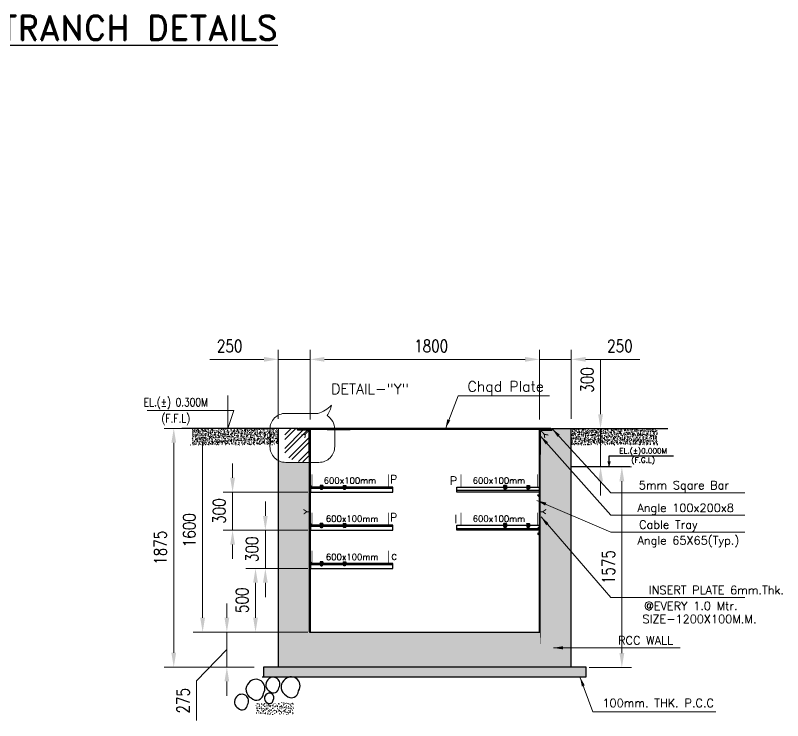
# Model space of a CAD drawing. Header units: inches. Extents: x 8618018 to 8935006, y 2431589 to 2567223.
# Drawn here: x 8847560 to 8862012, y 2462663 to 2475955 of the extents above; entities that cross this region are included whole.
import ezdxf
from ezdxf.enums import TextEntityAlignment as Align

# ---------------------------------------------------------------- set-up
doc = ezdxf.new("R2010")
doc.units = ezdxf.units.IN
doc.header["$MEASUREMENT"] = 0
doc.layers.get('Defpoints').update_dxf_attribs({"color": 252})
doc.layers.add('DIM', color=252, linetype='Continuous', lineweight=13)
doc.layers.add('TRENCH', color=252, linetype='Continuous', lineweight=13)
doc.layers.add('DRG', color=252, linetype='Continuous')
doc.layers.add('ELECT-CABLE-TRENCH', color=230, linetype='Continuous')
doc.styles.add('DIM', font='romans.shx', dxfattribs={"width": 0.8})
doc.styles.add('TIT', font='romand.shx')
doc.dimstyles.new('DIM_100', dxfattribs={"dimscale": 75, "dimtxt": 2.5, "dimasz": 2.5, "dimexe": 1, "dimexo": 1, "dimgap": 0.75, "dimtad": 1, "dimdec": 0, "dimrnd": 1, "dimzin": 12, "dimdsep": 46, "dimtxsty": 'DIM', "dimcen": 0.09, "dimclrd": 256, "dimclre": 256, "dimclrt": 3, "dimadec": 0, "dimazin": 0, "dimtfac": 0.046875, "dimtdec": 0, "dimtmove": 0, "dimatfit": 3, "dimfxl": 1, "dimtolj": 1, "dimtzin": 12, "dimlwd": -1, "dimlwe": -1, "dimarcsym": 0})

# ---------------------------------------------------------------- blocks, each defined once
blk = doc.blocks.new('*D212')
at = {"layer": 'Defpoints', "color": 0, "transparency": 16777216}
for p in [(2014.970960167237, 2444.093087162426), (215.4665848517326, 1896.625187136931), (2014.970960167237, 1896.309848608798, -2.195554316131165e-06)]:
    blk.add_point(p, dxfattribs=at)
at = {"layer": 'DIM', "transparency": 16777216}
for p, q in [((215.4665848517326, 1971.625187136931), (215.4665848517326, 2519.093087162426)), ((2014.970960167237, 1971.309848608798), (2014.970960167237, 2519.093087162426))]:
    blk.add_line(p, q, dxfattribs=at)
at = {"layer": 'DIM', "color": 7, "transparency": 16777216}
blk.add_line((327.9665848517326, 2444.093087162426), (1902.470960167237, 2444.093087162426), dxfattribs=at)
for points in [[(327.9665848517326, 2462.843087162426), (327.9665848517326, 2425.343087162426), (215.4665848517326, 2444.093087162426)], [(1902.470960167237, 2462.843087162426), (1902.470960167237, 2425.343087162426), (2014.970960167237, 2444.093087162426)]]:
    blk.add_solid(points, dxfattribs=at)
at = {"layer": 'DIM', "color": 7, "transparency": 16777216, "insert": (1165.218772509485, 2549.093087162426), "char_height": 97.5, "attachment_point": 5, "style": 'DIM'}
blk.add_mtext('\\A1;1800', dxfattribs=at)
blk = doc.blocks.new('A$C6F176486')
at = {"layer": 'ELECT-CABLE-TRENCH', "color": 250}
for p, q in [((-14.26560641266405, 9.116363711655142), (-12.35117437317967, 10.22166155598825)), ((-14.26560641266405, 9.116363711655142), (-14.26560641266405, 0)), ((-14.26560641266405, 0), (-7.829792739357799, 0)), ((12.35117437317967, 10.22166155598825), (-12.35117437317967, 10.22166155598825)), ((-7.829792739357799, 0), (7.829792739357799, 0)), ((7.829792739357799, 0), (-7.829792739357799, 0)), ((-7.666246150620282, 0), (-7.666246150620282, -28.89752780174604)), ((-7.134652580134571, 9.116363711655142), (-7.134652580134571, 0)), ((7.134652580134571, 9.116363711655142), (7.134652580134571, 0)), ((7.666246150620282, 0), (7.666246150620282, -28.89752780174604)), ((7.829792739357799, 0), (14.26560641266405, 0)), ((14.26560641266405, 9.116363711655142), (12.35117437317967, 10.22166155598825)), ((14.26560641266405, 9.116363711655142), (14.26560641266405, 0)), ((-13.42764252331108, -18.53728396963561), (-11.63101400015875, -17.50000000174623)), ((-13.42764252331108, -18.53728396963561), (-13.42764252331108, -24.19015060149833)), ((-13.42764252331108, -24.19015060149833), (-11.63101400015875, -25.2274345693877)), ((11.5512897609733, -17.50000000174623), (-11.63101400015875, -17.50000000174623)), ((11.5512897609733, -25.2274345693877), (-11.63101400015875, -25.2274345693877)), ((-7.666246150620282, -28.89752780174604), (7.666246150620282, -28.89752780174604)), ((-6.507109734229743, -30.05666422541253), (-7.666246150620282, -28.89752780174604)), ((-6.733752321451902, -18.53728396963561), (-6.733752321451902, -24.19015060149833)), ((-6.507109734229743, -30.05666422541253), (6.507109734229743, -30.05666422541253)), ((7.666246150620282, -28.89752780174604), (6.507109734229743, -30.05666422541253)), ((6.654028082266449, -18.53728396963561), (6.654028082266449, -24.19015060149833)), ((13.34791828412562, -18.53728396963561), (11.5512897609733, -17.50000000174623)), ((13.34791828412562, -24.19015060149833), (11.5512897609733, -25.2274345693877)), ((13.34791828412562, -18.53728396963561), (13.34791828412562, -24.19015060149833))]:
    blk.add_line(p, q, dxfattribs=at)
at = {"layer": 'ELECT-CABLE-TRENCH', "color": 250, "ltscale": 2}
for p, q in [((-6.507109734229743, 0), (-6.507109734229743, -30.05666422541253)), ((6.507109734229743, 0), (6.507109734229743, -30.05666422541253))]:
    blk.add_line(p, q, dxfattribs=at)
at = {"layer": 'ELECT-CABLE-TRENCH', "color": 251}
for p, q in [((6.507109734229743, -8.521308533090632), (-6.507109734229743, -7.362172116700092)), ((6.507109734229743, -9.796961683605332), (-6.507109734229743, -8.637825259938836)), ((6.507109734229743, -10.84875854576239), (-6.507109734229743, -9.689622122095896)), ((6.507109734229743, -12.01248355209827), (-6.507109734229743, -10.85334712843178)), ((6.507109734229743, -13.17620855115819), (-6.507109734229743, -12.01707213476766)), ((6.507109734229743, -14.33993355749407), (-6.507109734229743, -13.18079713382758)), ((6.507109734229743, -15.50365856382996), (-6.507109734229743, -14.34452214016346)), ((6.507109734229743, -16.66738356288988), (-6.507109734229743, -15.50824714649934)), ((2.789583930280059, -17.50000000174623), (-6.507109734229743, -16.67197214555926)), ((6.507109734229743, -26.57007779635023), (-6.507109734229743, -25.41094137268374)), ((6.507109734229743, -28.89752780174604), (-6.507109734229743, -27.73839137807954)), ((6.507109734229743, -27.73380279541016), (-6.404276122339067, -26.5838254490518)), ((6.507109734229743, -25.40635279001435), (4.498303111176937, -25.2274345693877))]:
    blk.add_line(p, q, dxfattribs=at)
at = {"layer": 'ELECT-CABLE-TRENCH', "color": 250}
for centre, radius, start, end in [((-10.70012949639931, 3.918243397492915), 6.303418160632272, 55.55312761667671, 115.5531276197548), ((0, -13.35793310136068), 23.57959465821412, 72.38752601262743, 107.6124739873725), ((10.70012949639931, 3.918243397492915), 6.303418160632272, 64.44687238024522, 124.4468723833233), ((-10.08069742238149, -23.41834053368075), 5.918340532750503, 55.56153059638958, 115.5615305962291), ((-10.08069742238149, -19.30909403745318), 5.918340532750615, 244.4384694037709, 304.4384694036105), ((-0.0398621195927262, -39.61743617401225), 22.11743617625085, 72.38303115971944, 107.6169688402805), ((-0.0398621195927262, -3.109998397121672), 22.11743617625085, 252.3830311597194, 287.6169688402805), ((10.00097318319604, -23.41834053368075), 5.918340532750503, 64.43846940377092, 124.4384694036104), ((10.00097318319604, -19.30909403745318), 5.918340532750503, 235.5615305963896, 295.561530596229)]:
    blk.add_arc(centre, radius, start, end, dxfattribs=at)
blk = doc.blocks.new('A$C1BCD4253')
at = {"layer": 'DIM'}
h = blk.add_hatch(dxfattribs=at)
h.set_pattern_fill('AR-SAND', scale=42, style=0)
h.set_pattern_definition([(142.5, (8183.003209225833, -12553.26457083807), (2.64572104060354, 80.92659829855263), [0, -63.84, 0, -71.39999999999998, 0, -68.25]), (172.5, (8183.003209225833, -12553.26457083807), (-74.33062162124453, 118.530134739649), [0, -34.43999999999999, 0, -57.53999999999999, 0, -22.05]), (212.5, (8234.663209225517, -12553.26457083807), (-130.7939581935628, 0.2376802485525088), [0, -20.99999999999999, 0, -75.59999999999994, 0, -98.69999999999996]), (222.5, (8234.663209225517, -12553.26457083807), (-126.2573173920363, 36.86237372723847), [0, -10.5, 0, -49.55999999999999, 0, -56.69999999999999])])
h.paths.add_polyline_path([(637.9938714941962, 294.9754368191788), (1564.433444188908, 294.9754368191788), (1564.433444188908, -3.911806293486733), (637.9938714941962, -3.911806293486733)])
at = {"layer": 'DRG', "color": 7}
blk.add_line((789.4413244635797, 923.619527451752), (1709.44132446358, 923.619527451752), dxfattribs=at)
for centre, radius, start, end in [((623.2621706165372, 612.4147685376229), 230.8001170907333, 134.6550396069415, 242.851381896345), ((637.0661093178205, 645.1257264931482), 219.6968122475497, 326.2247070269061, 143.2438227412907), ((1051.262986489106, 726.9029475096612), 173.1000878180499, 134.6550396069415, 242.851381896345), ((1061.615940514952, 751.4361659763088), 164.7726091856623, 326.2247070269061, 143.2438227412907), ((1486.579348513391, 673.2092085744661), 230.8001170907333, 134.6550396069415, 242.851381896345), ((1500.383287214674, 705.9201665299913), 219.6968122475497, 326.2247070269061, 143.2438227412907), ((1067.704681747127, 662.4769771757565), 130.9009576507148, 223.1970610006892, 358.8426168575541), ((1508.501608857419, 587.307914795936), 174.534610200953, 223.1970610006892, 358.8426168575541), ((283.0246504750103, 308.9407869440329), 173.1000878180499, 134.6550396069415, 242.851381896345), ((293.3776045008563, 333.4740054106806), 164.7726091856623, 326.2247070269061, 143.2438227412907), ((645.1844309605657, 526.5134747590927), 174.534610200953, 223.1970610006892, 358.8426168575541), ((958.3737013093196, 400.8196788043423), 115.4000585453666, 134.6550396069415, 242.851381896345), ((965.2756706601939, 417.1751577820977), 109.8484061237748, 326.2247070269061, 143.2438227412907), ((299.4663457330316, 244.5148166101426), 130.9009576507148, 223.1970610006892, 358.8426168575541), ((969.3348314813338, 357.8690319150774), 87.26730510047653, 223.1970610006892, 358.8426168575541)]:
    blk.add_arc(centre, radius, start, end, dxfattribs=at)
blk = doc.blocks.new('*D204')
at = {"layer": 'Defpoints', "color": 0, "transparency": 16777216}
for p in [(-628.3745210151003, 1902.309848608799), (217.7755315726391, 1902.309848608799), (199.0365722990247, 302.3098486087986)]:
    blk.add_point(p, dxfattribs=at)
at = {"layer": 'DIM', "color": 7, "transparency": 16777216}
for p, q in [((142.7755315726391, 1902.309848608799), (-703.3745210151003, 1902.309848608799)), ((-628.3745210151, 414.8098486087985), (-628.3745210151002, 1789.809848608799)), ((124.0365722990246, 302.3098486087985), (-703.3745210151, 302.3098486087984))]:
    blk.add_line(p, q, dxfattribs=at)
for points in [[(-647.1245210151002, 1789.809848608799), (-609.6245210151002, 1789.809848608799), (-628.3745210151003, 1902.309848608799)], [(-647.1245210151, 414.8098486087985), (-609.6245210151, 414.8098486087985), (-628.3745210151, 302.3098486087985)]]:
    blk.add_solid(points, dxfattribs=at)
at = {"layer": 'DIM', "color": 7, "transparency": 16777216, "insert": (-733.3745210150996, 1102.309848608799), "char_height": 97.5, "attachment_point": 5, "rotation": 90, "style": 'DIM'}
blk.add_mtext('\\A1;1600', dxfattribs=at)
blk = doc.blocks.new('A$C685629C4')
blk.add_hatch(color=55).paths.add_polyline_path([(96.00000157649629, 192.0000009061187, 0.4142135623730951), (100.0000015764963, 196.0000009061187), (100.0000015764963, 200.0000009061187), (1.576496288180351e-06, 200.0000009061187), (1.576496288180351e-06, 9.061186574399471e-07), (4.000001576496288, 9.061186574399471e-07, 0.4142135623730951), (8.000001576496288, 4.000000906118657), (8.000001576496288, 186.0000009061187, -0.4142135623730951), (14.00000157649629, 192.0000009061187)])
at = {"color": 7}
for p, q in [((1.576496288180351e-06, 9.061186574399471e-07), (1.576496288180351e-06, 200.0000009061187)), ((1.576496288180351e-06, 200.0000009061187), (100.0000015764963, 200.0000009061187)), ((8.000001576496288, 4.000000906118657), (8.000001576496288, 186.0000009061187)), ((14.00000157649629, 192.0000009061187), (96.00000157649629, 192.0000009061187)), ((100.0000015764963, 196.0000009061187), (100.0000015764963, 200.0000009061187)), ((1.576496288180351e-06, 9.061186574399471e-07), (4.000001576496288, 9.061186574399471e-07))]:
    blk.add_line(p, q, dxfattribs=at)
for centre, radius, start, end in [((14.00000157649629, 186.0000009061187), 6, 90, 180), ((96.00000157649629, 196.0000009061187), 4, 270, 0), ((4.000001576496288, 4.000000906118657), 4, 270, 0)]:
    blk.add_arc(centre, radius, start, end, dxfattribs=at)
blk = doc.blocks.new('*D205')
at = {"layer": 'Defpoints', "color": 0, "transparency": 16777216}
for p in [(-136.0082880407792, 1102.309848608799), (271.285408157226, 1102.309848608799, -2.195554316131165e-06), (271.285408157226, 802.3098486087988, -2.195554316131165e-06)]:
    blk.add_point(p, dxfattribs=at)
at = {"layer": 'DIM', "color": 7, "transparency": 16777216}
for p, q in [((-136.0082880407792, 1214.809848608799), (-136.0082880407792, 1327.309848608799)), ((196.285408157226, 1102.309848608799), (-211.0082880407793, 1102.309848608799)), ((-136.0082880407791, 802.3098486087987), (-136.0082880407792, 1102.309848608799)), ((196.285408157226, 802.3098486087987), (-211.0082880407791, 802.3098486087987)), ((-136.0082880407791, 689.8098486087986), (-136.0082880407791, 577.3098486087986))]:
    blk.add_line(p, q, dxfattribs=at)
for points in [[(-154.7582880407792, 1214.809848608799), (-117.2582880407792, 1214.809848608799), (-136.0082880407792, 1102.309848608799)], [(-154.7582880407791, 689.8098486087986), (-117.2582880407791, 689.8098486087986), (-136.0082880407791, 802.3098486087987)]]:
    blk.add_solid(points, dxfattribs=at)
at = {"layer": 'DIM', "color": 7, "transparency": 16777216, "insert": (-241.0082880407789, 952.3098486087986), "char_height": 97.5, "attachment_point": 5, "rotation": 90, "style": 'DIM'}
blk.add_mtext('\\A1;300', dxfattribs=at)
blk = doc.blocks.new('*D206')
at = {"layer": 'Defpoints', "color": 0, "transparency": 16777216}
for p in [(-393.3019842387845, 1402.309848608799), (271.285408157226, 1402.309848608799, -2.195554316131165e-06), (271.285408157226, 1102.309848608799, -2.195554316131165e-06)]:
    blk.add_point(p, dxfattribs=at)
at = {"layer": 'DIM', "color": 7, "transparency": 16777216}
for p, q in [((-393.3019842387845, 1514.809848608799), (-393.3019842387845, 1627.309848608799)), ((196.285408157226, 1402.309848608799), (-468.3019842387844, 1402.309848608799)), ((-393.3019842387844, 1102.309848608799), (-393.3019842387845, 1402.309848608799)), ((196.285408157226, 1102.309848608799), (-468.3019842387844, 1102.309848608799)), ((-393.3019842387844, 989.8098486087987), (-393.3019842387844, 877.3098486087987))]:
    blk.add_line(p, q, dxfattribs=at)
for points in [[(-412.0519842387845, 1514.809848608799), (-374.5519842387845, 1514.809848608799), (-393.3019842387845, 1402.309848608799)], [(-412.0519842387844, 989.8098486087987), (-374.5519842387844, 989.8098486087987), (-393.3019842387844, 1102.309848608799)]]:
    blk.add_solid(points, dxfattribs=at)
at = {"layer": 'DIM', "color": 7, "transparency": 16777216, "insert": (-498.301984238784, 1252.309848608799), "char_height": 97.5, "attachment_point": 5, "rotation": 90, "style": 'DIM'}
blk.add_mtext('\\A1;300', dxfattribs=at)
blk = doc.blocks.new('*D207')
at = {"layer": 'Defpoints', "color": 0, "transparency": 16777216}
for p in [(-213.3019842387847, 802.3098486087987), (271.2854081572258, 802.3098486087988, -2.195554316131165e-06), (271.2854081572258, 302.3098486087985, -2.195554316131165e-06)]:
    blk.add_point(p, dxfattribs=at)
at = {"layer": 'DIM', "color": 7, "transparency": 16777216}
for p, q in [((196.2854081572258, 802.3098486087987), (-288.3019842387847, 802.3098486087986)), ((-213.3019842387846, 414.8098486087985), (-213.3019842387847, 689.8098486087986)), ((196.2854081572258, 302.3098486087985), (-288.3019842387846, 302.3098486087984))]:
    blk.add_line(p, q, dxfattribs=at)
for points in [[(-232.0519842387847, 689.8098486087986), (-194.5519842387847, 689.8098486087986), (-213.3019842387847, 802.3098486087987)], [(-232.0519842387846, 414.8098486087985), (-194.5519842387846, 414.8098486087985), (-213.3019842387846, 302.3098486087984)]]:
    blk.add_solid(points, dxfattribs=at)
at = {"layer": 'DIM', "color": 7, "transparency": 16777216, "insert": (-318.3019842387844, 552.3098486087985), "char_height": 97.5, "attachment_point": 5, "rotation": 90, "style": 'DIM'}
blk.add_mtext('\\A1;500', dxfattribs=at)
blk = doc.blocks.new('*D208')
at = {"layer": 'Defpoints', "color": 0, "transparency": 16777216}
for p in [(-34.53341514826734, 2444.093087162426), (-34.53341514826738, 1902.309848608799), (215.4665848517326, 1896.625187136931, 2.195554316131165e-06)]:
    blk.add_point(p, dxfattribs=at)
at = {"layer": 'DIM', "transparency": 16777216}
for p, q in [((-34.53341514826737, 1977.309848608799), (-34.53341514826734, 2519.093087162426)), ((215.4665848517326, 1971.625187136931), (215.4665848517326, 2519.093087162426))]:
    blk.add_line(p, q, dxfattribs=at)
at = {"layer": 'DIM', "color": 7, "transparency": 16777216}
for p, q in [((-147.0334151482674, 2444.093087162426), (-572.604843719696, 2444.093087162426)), ((215.4665848517326, 2444.093087162426), (-34.53341514826734, 2444.093087162426)), ((327.9665848517326, 2444.093087162426), (440.4665848517326, 2444.093087162426))]:
    blk.add_line(p, q, dxfattribs=at)
for points in [[(-147.0334151482674, 2462.843087162426), (-147.0334151482674, 2425.343087162426), (-34.53341514826734, 2444.093087162426)], [(327.9665848517326, 2462.843087162426), (327.9665848517326, 2425.343087162426), (215.4665848517326, 2444.093087162426)]]:
    blk.add_solid(points, dxfattribs=at)
at = {"layer": 'DIM', "color": 7, "transparency": 16777216, "insert": (-416.0691294339816, 2549.093087162426), "char_height": 97.5, "attachment_point": 5, "style": 'DIM'}
blk.add_mtext('\\A1;250', dxfattribs=at)
blk = doc.blocks.new('*D209')
at = {"layer": 'Defpoints', "color": 0, "transparency": 16777216}
for p in [(2264.970960167237, 2444.093087162426), (2014.970960167237, 1896.309848608798), (2264.970960167237, 1902.309848608798, 2.195554316131165e-06)]:
    blk.add_point(p, dxfattribs=at)
at = {"layer": 'DIM', "transparency": 16777216}
for p, q in [((2014.970960167237, 1971.309848608798), (2014.970960167237, 2519.093087162426)), ((2264.970960167237, 1977.309848608798), (2264.970960167237, 2519.093087162426))]:
    blk.add_line(p, q, dxfattribs=at)
at = {"layer": 'DIM', "color": 7, "transparency": 16777216}
for p, q in [((1902.470960167237, 2444.093087162426), (1789.970960167237, 2444.093087162426)), ((2014.970960167237, 2444.093087162426), (2264.970960167237, 2444.093087162426)), ((2377.470960167237, 2444.093087162426), (2803.042388738666, 2444.093087162426))]:
    blk.add_line(p, q, dxfattribs=at)
for points in [[(1902.470960167237, 2462.843087162426), (1902.470960167237, 2425.343087162426), (2014.970960167237, 2444.093087162426)], [(2377.470960167237, 2462.843087162426), (2377.470960167237, 2425.343087162426), (2264.970960167237, 2444.093087162426)]]:
    blk.add_solid(points, dxfattribs=at)
at = {"layer": 'DIM', "color": 7, "transparency": 16777216, "insert": (2646.506674452951, 2549.093087162426), "char_height": 97.5, "attachment_point": 5, "style": 'DIM'}
blk.add_mtext('\\A1;250', dxfattribs=at)
blk = doc.blocks.new('*D210')
at = {"layer": 'Defpoints', "color": 0, "transparency": 16777216}
for p in [(199.0365722990247, 302.3098486087986), (-438.079598312552, 27.30984860879846), (-149.9807512739208, 27.3098486087985)]:
    blk.add_point(p, dxfattribs=at)
at = {"layer": 'DIM', "color": 7, "transparency": 16777216}
for p, q in [((-438.0795983125522, 414.8098486087985), (-438.0795983125522, 527.3098486087986)), ((124.0365722990246, 302.3098486087985), (-513.0795983125521, 302.3098486087985)), ((-438.0795983125521, 302.3098486087985), (-438.079598312552, 27.30984860879846)), ((-438.0795983125521, 302.3098486087985), (-438.079598312552, 27.30984860879846)), ((-438.0795983125521, 164.8098486087985), (-676.204598312551, -80.02791341720169)), ((-224.9807512739208, 27.30984860879849), (-513.079598312552, 27.30984860879844)), ((-676.204598312551, -80.02791341720169), (-676.2045983125508, -393.0993419886303)), ((-438.079598312552, -85.19015139120157), (-438.079598312552, -197.6901513912016))]:
    blk.add_line(p, q, dxfattribs=at)
for points in [[(-456.8295983125522, 414.8098486087985), (-419.3295983125522, 414.8098486087985), (-438.0795983125521, 302.3098486087985)], [(-456.829598312552, -85.19015139120157), (-419.329598312552, -85.19015139120157), (-438.079598312552, 27.30984860879846)]]:
    blk.add_solid(points, dxfattribs=at)
at = {"layer": 'DIM', "color": 7, "transparency": 16777216, "insert": (-781.2045983125508, -236.5636277029157), "char_height": 97.5, "attachment_point": 5, "rotation": 90, "style": 'DIM'}
blk.add_mtext('\\A1;275', dxfattribs=at)
blk = doc.blocks.new('*D211')
at = {"layer": 'Defpoints', "color": 0, "transparency": 16777216}
for p in [(-854.9726657923329, 1902.3098486088), (-251.7763762378674, 1902.3098486088), (-149.9807512739208, 27.3098486087985)]:
    blk.add_point(p, dxfattribs=at)
at = {"layer": 'DIM', "color": 7, "transparency": 16777216}
for p, q in [((-326.7763762378673, 1902.3098486088), (-929.9726657923329, 1902.3098486088)), ((-854.9726657923325, 139.8098486087984), (-854.9726657923328, 1789.8098486088)), ((-224.9807512739208, 27.30984860879849), (-929.9726657923325, 27.30984860879838))]:
    blk.add_line(p, q, dxfattribs=at)
for points in [[(-873.7226657923328, 1789.8098486088), (-836.2226657923328, 1789.8098486088), (-854.9726657923329, 1902.3098486088)], [(-873.7226657923325, 139.8098486087984), (-836.2226657923325, 139.8098486087984), (-854.9726657923325, 27.30984860879839)]]:
    blk.add_solid(points, dxfattribs=at)
at = {"layer": 'DIM', "color": 7, "transparency": 16777216, "insert": (-959.9726657923321, 964.8098486087993), "char_height": 97.5, "attachment_point": 5, "rotation": 90, "style": 'DIM'}
blk.add_mtext('\\A1;1875', dxfattribs=at)
blk = doc.blocks.new('*D202')
at = {"layer": 'Defpoints', "color": 0, "transparency": 16777216}
for p in [(2330.437545018737, 1600.000000000001), (2661.721916878901, 1600.000000000001), (2330.437545018737, 25.00000000000001)]:
    blk.add_point(p, dxfattribs=at)
at = {"layer": 'DIM', "transparency": 16777216}
for p, q in [((2405.437545018737, 1600.000000000001), (2736.721916878901, 1600.000000000001)), ((2405.437545018737, 25.00000000000002), (2736.721916878901, 25.00000000000008))]:
    blk.add_line(p, q, dxfattribs=at)
at = {"layer": 'DIM', "color": 7, "transparency": 16777216}
blk.add_line((2661.721916878901, 137.5000000000001), (2661.721916878901, 1487.500000000001), dxfattribs=at)
for points in [[(2642.971916878901, 1487.500000000001), (2680.471916878901, 1487.500000000001), (2661.721916878901, 1600.000000000001)], [(2642.971916878901, 137.5000000000001), (2680.471916878901, 137.5000000000001), (2661.721916878901, 25.00000000000006)]]:
    blk.add_solid(points, dxfattribs=at)
at = {"layer": 'DIM', "color": 7, "transparency": 16777216, "insert": (2556.721916878901, 812.4999999999997), "char_height": 97.5, "attachment_point": 5, "rotation": 90, "style": 'DIM'}
blk.add_mtext('\\A1;1575', dxfattribs=at)
blk = doc.blocks.new('*D203')
at = {"layer": 'Defpoints', "color": 0, "transparency": 16777216}
for p in [(2494.545890034736, 1900.309848608799), (2494.545890034736, 1900.309848608799), (2494.545890034736, 1600.000000000001, 2.195554316131165e-06)]:
    blk.add_point(p, dxfattribs=at)
at = {"layer": 'DIM', "color": 7, "transparency": 16777216}
for p, q in [((2494.545890034736, 2012.809848608799), (2494.545890034736, 2438.381277180228)), ((2494.545890034736, 1600.000000000001), (2494.545890034736, 1900.309848608799)), ((2494.545890034736, 1487.500000000001), (2494.545890034736, 1375.000000000001))]:
    blk.add_line(p, q, dxfattribs=at)
for points in [[(2475.795890034736, 2012.809848608799), (2513.295890034736, 2012.809848608799), (2494.545890034736, 1900.309848608799)], [(2475.795890034736, 1487.500000000001), (2513.295890034736, 1487.500000000001), (2494.545890034736, 1600.000000000001)]]:
    blk.add_solid(points, dxfattribs=at)
at = {"layer": 'DIM', "color": 7, "transparency": 16777216, "insert": (2389.545890034736, 2281.845562894513), "char_height": 97.5, "attachment_point": 5, "rotation": 90, "style": 'DIM'}
blk.add_mtext('\\A1;300', dxfattribs=at)
blk = doc.blocks.new('f-f')
at = {"layer": 'ELECT-CABLE-TRENCH'}
h = blk.add_hatch(dxfattribs=at)
h.set_pattern_fill('AR-CONC', color=252, scale=5, style=0)
h.set_pattern_definition([(130, (-393.8123713845852, -273.8464798418572), (-35.86300913003767, -3.137606749129755), [3.75, -41.25]), (185, (-393.8123713845852, -273.8464798418572), (6.937566680650001, 37.60960668500059), [3, -33]), (79.54860000000002, (-396.8009553845039, -274.1079468418611), (-28.92546908570108, 34.47197710304768), [3.187009499999976, -35.05710559999961]), (133.8158, (-393.8123713845852, -263.8464798418572), (-53.36205243128222, -8.275950716450904), [5.625, -61.875]), (83.3644, (-398.2592086344956, -264.5361451918725), (-46.73313527743517, 48.70589354502209), [4.780514399999999, -52.58565]), (188.8158, (-393.8123713845852, -263.8464798418572), (-46.73309725668136, 48.70593004626623), [4.499999999999951, -49.49999999999961]), (159, (-398.8123713845852, -266.3464798418572), (-29.84535260592308, -20.13094453326694), [3.75, -41.25]), (214, (-398.8123713845852, -266.3464798418572), (-12.16576659607909, 36.25750225234265), [3, -33]), (108.5485999999999, (-401.2994830345268, -268.0240601418773), (-42.0111314290745, 16.12652483549762), [3.187009499999981, -35.05710559999969]), (142.5, (-393.8123713845852, -273.8464798418572), (-0.6079927658645334, 16.64469269156557), [0, -32.59999999999999, 0, -33.5, 0, -33.125]), (172.5, (-393.8123713845852, -273.8464798418572), (-13.15347687210743, 19.72058559411801), [0, -19.1, 0, -31.85, 0, -12.625]), (212.5, (-382.6623713844455, -273.8464798418572), (-26.69112180862045, -1.12774358671899), [0, -12.4999999999999, 0, -38.99999999999961, 0, -51.74999999999961]), (222.5, (-377.6623713844455, -273.8464798418572), (-29.15930846711931, 5.005249116615882), [0, -16.25, 0, -25.9, 0, -36.75])])
h.paths.add_polyline_path([(-715.5345885967835, 1902.309848608798), (-34.53341514826739, 1902.309848608798), (-34.53341514826739, 1774.079403999611), (-722.7815706445834, 1774.079403999611, 0.1565998526304719)])
h = blk.add_hatch(dxfattribs=at)
h.set_pattern_fill('AR-CONC', color=252, scale=7.5, style=0)
h.set_pattern_definition([(49.99999999999999, (0, 0), (53.79451369505651, -4.706410123694633), [5.625, -61.875]), (355, (0, 0), (-10.406350020975, 56.41441002750089), [4.5, -49.5]), (100.4514, (4.482876, -0.3922005), (43.38820362855162, 51.70796565457152), [4.78051425, -52.5856584]), (46.18420000000002, (0, 15), (80.04307864692333, -12.41392607467636), [8.437499999999998, -92.81249999999999]), (96.6356, (6.670255875, 13.965501975), (70.09970291615275, 73.05884031753313), [7.1707716, -78.878475]), (351.1842, (0, 15), (70.09964588502204, 73.05889506939934), [6.75, -74.25]), (21, (7.5, 11.25), (44.76802890888462, -30.19641679990041), [5.625, -61.875]), (326.0000000000001, (7.5, 11.25), (18.24864989411863, 54.38625337851398), [4.5, -49.5]), (71.4514, (11.230667475, 8.73362955), (63.01669714361174, 24.18978725324643), [4.78051425, -52.5856584]), (37.50000000000001, (0, 0), (0.9119891487968002, 24.96703903734836), [0, -48.9, 0, -50.25, 0, -49.6875]), (7.499999999999999, (0, 0), (19.73021530816115, 29.58087839117702), [0, -28.65, 0, -47.775, 0, -18.9375]), (327.5, (-16.725, 0), (40.03668271293068, -1.691615380078482), [0, -18.75, 0, -58.5, 0, -77.625]), (317.5, (-24.225, 0), (43.73896270067897, 7.50787367492383), [0, -24.375, 0, -38.84999999999999, 0, -55.125])])
h.paths.add_polyline_path([(2021.897800330073, 305.9250619587774), (2017.279906889657, 393.4506452608621), (2017.279906889657, 300), (213.1576381290799, 300), (213.1576381290799, 307.7720532002047), (208.5397446886636, 307.7720532002049), (208.5397446886636, 1635.270162168774), (24.05042491847416, 1635.270162168774, -0.1236142165606013), (-34.53341514826752, 1649.978503591269), (-34.53341514826752, 27.30984860879857), (2264.970960167237, 27.3098486087988), (2264.970960167237, 1902.309848608798), (2114.970960167237, 1902.309848608798), (2114.970960167237, 1896.309848608798), (2114.970960167237, 1892.309848608798, -0.4142135623730951), (2110.970960167237, 1888.309848608798), (2028.970960167237, 1888.309848608798, 0.4142135623730951), (2022.970960167237, 1882.309848608798), (2022.970960167237, 1700.309848608798, -0.4142135623730951), (2018.970960167237, 1696.309848608798), (2021.897800330073, 1694.413338731509)])
h = blk.add_hatch(dxfattribs=at)
h.set_pattern_fill('ANSI32', color=256, scale=200, style=0)
h.set_pattern_definition([(45, (-367.2906272031832, -273.8464798418572), (-53.03300858899106, 53.03300858899107), []), (45, (-331.9352882031817, -273.8464798418572), (-53.03300858899106, 53.03300858899107), [])])
h.paths.add_polyline_path([(15.44733612565324, 1694.952770455275, 0.2583176200502747), (213.1576381290797, 1646.855227482389), (213.1576381290797, 1796.309848608798), (211.4665848517325, 1796.309848608798, -0.4142135623730951), (207.4665848517325, 1800.309848608798), (207.4665848517325, 1882.309848608798, 0.4142135623730951), (201.4665848517325, 1888.309848608798), (119.4665848517325, 1888.309848608798, -0.4142135623730951), (115.4665848517325, 1892.309848608798), (115.4665848517325, 1896.309848608798), (115.4665848517325, 1902.309848608798), (15.44733612565324, 1902.309848608798), (15.44733612565324, 1774.079403999611)])
for color, points in [(5, [(121.4665848517325, 1902.309848608798), (115.4665848514996, 1902.309848608798), (115.4665848517325, 1896.309848608798), (121.4665848517325, 1896.309848608915)]), (5, [(2114.970960167237, 1902.309848608798), (2108.970960167237, 1902.309848608798), (2108.970960167237, 1896.309848608798), (2114.970960167237, 1896.309848608798)]), (3, [(208.5397446886636, 307.7720532002049), (213.1576381290797, 307.7720532002049), (213.1576381290797, 1694.99205926116), (208.5397446886636, 1694.99205926116)]), (256, [(217.775531572639, 1453.029697073274), (217.775531572639, 1440.792293983977), (230.0129346620524, 1440.792293983977)]), (256, [(2012.662013452384, 1365.071543633239), (2012.662013452384, 1377.308946722536), (2000.424610363203, 1377.308946722536)]), (256, [(217.775531572639, 1153.029697073274), (217.775531572639, 1140.792293983977), (230.0129346620524, 1140.792293983977)]), (256, [(2012.662013452384, 1128.028795187012), (2012.662013452384, 1115.791392097715), (2000.424610363203, 1115.791392097715)]), (256, [(2012.662013452384, 1065.071543633239), (2012.662013452384, 1077.308946722536), (2000.424610363203, 1077.308946722536)]), (256, [(217.775531572639, 853.0296970732743), (217.775531572639, 840.7922939839773), (230.0129346620524, 840.7922939839773)])]:
    blk.add_hatch(color=color, dxfattribs=at).paths.add_polyline_path(points)
at = {"layer": 'ELECT-CABLE-TRENCH', "linetype": 'Continuous'}
h = blk.add_hatch(dxfattribs=at)
h.set_pattern_fill('ANSI31', color=20, scale=50, angle=45, style=0)
h.set_pattern_definition([(90, (-767.2906272031832, -1251.944303896395), (-6.25, 1.332267629550188e-15), [])])
h.paths.add_polyline_path([(2003.970960167237, 1902.309848608798), (326.4665848517325, 1902.309848608798), (326.4665848517325, 1896.309848608798), (2003.970960167237, 1896.625187136931)])
at = {"layer": 'ELECT-CABLE-TRENCH'}
h = blk.add_hatch(dxfattribs=at)
h.set_pattern_fill('AR-CONC', color=252, scale=5, style=0)
h.set_pattern_definition([(49.99999999999999, (2624.249916403322, -273.8464798418572), (35.86300913003767, -3.137606749129755), [3.75, -41.25]), (355, (2624.249916403322, -273.8464798418572), (-6.937566680650001, 37.60960668500059), [3, -33]), (100.4513999999999, (2627.238500403474, -274.1079468418611), (28.92546908570108, 34.47197710304768), [3.187009499999981, -35.05710559999969]), (46.1842, (2624.249916403322, -263.8464798418572), (53.36205243128222, -8.275950716450904), [5.625, -61.875]), (96.63559999999978, (2628.696753653465, -264.5361451918725), (46.73313527743517, 48.70589354502209), [4.780514399999952, -52.58564999999962]), (351.1842, (2624.249916403322, -263.8464798418572), (46.73309725668136, 48.70593004626623), [4.499999999999999, -49.49999999999999]), (21, (2629.249916403322, -266.3464798418572), (29.84535260592308, -20.13094453326694), [3.75, -41.25]), (326.0000000000001, (2629.249916403322, -266.3464798418572), (12.16576659607909, 36.25750225234265), [3, -33]), (71.4514, (2631.737028053496, -268.0240601418773), (42.0111314290745, 16.12652483549762), [3.1870095, -35.05710559999999]), (37.50000000000001, (2624.249916403322, -273.8464798418572), (0.6079927658645334, 16.64469269156557), [0, -32.59999999999999, 0, -33.5, 0, -33.125]), (7.499999999999999, (2624.249916403322, -273.8464798418572), (13.15347687210743, 19.72058559411801), [0, -19.1, 0, -31.85, 0, -12.625]), (327.5, (2613.099916403415, -273.8464798418572), (26.69112180862045, -1.12774358671899), [0, -12.5, 0, -38.99999999999999, 0, -51.74999999999999]), (317.5, (2608.099916403415, -273.8464798418572), (29.15930846711931, 5.005249116615882), [0, -16.25, 0, -25.9, 0, -36.75])])
h.paths.add_polyline_path([(2945.972133615753, 1902.309848608798), (2264.970960167237, 1902.309848608798), (2264.970960167237, 1774.079403999611), (2953.21911566332, 1774.079403999611, -0.1565998526304719)])
h = blk.add_hatch(dxfattribs=at)
h.set_pattern_fill('AR-CONC', color=252, scale=5, style=0)
h.set_pattern_definition([(49.99999999999999, (-767.2906272031832, -246.5366312330587), (35.86300913003767, -3.137606749129755), [3.75, -41.25]), (355, (-767.2906272031832, -246.5366312330587), (-6.937566680650001, 37.60960668500059), [3, -33]), (100.4513999999999, (-764.3020432030316, -246.7980982330626), (28.92546908570108, 34.47197710304768), [3.187009499999982, -35.0571055999997]), (46.18420000000002, (-767.2906272031832, -236.5366312330587), (53.36205243128222, -8.275950716450904), [5.624999999999996, -61.87499999999996]), (96.63559999999974, (-762.84378995304, -237.226296583074), (46.73313527743517, 48.70589354502209), [4.78051439999995, -52.5856499999996]), (351.1842, (-767.2906272031832, -236.5366312330587), (46.73309725668136, 48.70593004626623), [4.5, -49.5]), (21, (-762.2906272031832, -239.0366312330587), (29.84535260592308, -20.13094453326694), [3.75, -41.25]), (326.0000000000001, (-762.2906272031832, -239.0366312330587), (12.16576659607909, 36.25750225234265), [3, -33]), (71.4514, (-759.8035155532416, -240.7142115330788), (42.0111314290745, 16.12652483549762), [3.1870095, -35.0571056]), (37.50000000000001, (-767.2906272031832, -246.5366312330587), (0.6079927658645334, 16.64469269156557), [0, -32.59999999999999, 0, -33.5, 0, -33.125]), (7.499999999999999, (-767.2906272031832, -246.5366312330587), (13.15347687210743, 19.72058559411801), [0, -19.1, 0, -31.85, 0, -12.625]), (327.5, (-778.4406272030901, -246.5366312330587), (26.69112180862045, -1.12774358671899), [0, -12.5, 0, -39, 0, -51.75]), (317.5, (-783.4406272030901, -246.5366312330587), (29.15930846711931, 5.005249116615882), [0, -16.25, 0, -25.9, 0, -36.75])])
h.paths.add_polyline_path([(2380.418296292657, -49.65504214155939), (2380.418296292657, 27.30984860879849), (-149.9807512739206, 27.30984860879849), (-149.9807512739206, -49.65504214168348)])
at = {"color": 7}
for p, q in [((2561.735695378535, 1600, 4.391108632262331e-06), (2561.735695378535, 1686.935404191387, 4.391108632262331e-06)), ((2561.735695378535, 1686.935404191387, 4.391108632262331e-06), (3066.393929737035, 1686.935404191387, 4.391108632262331e-06)), ((2724.120819902234, 1600, 4.391108632262331e-06), (2264.970960167237, 1600, 4.391108632262331e-06))]:
    blk.add_line(p, q, dxfattribs=at)
at = {"layer": 'DIM', "color": 7}
for p, q in [((-430.6667735074878, 1902.309673454612, 2.195554316131166e-06), (-430.6667735074878, 2160.544256754976, 2.195554316131166e-06)), ((-382.7287235908442, 2041.587008355651, 2.195554316131166e-06), (-1064.054130579578, 2041.587008355651, 2.195554316131166e-06)), ((-430.6667735074878, 1902.309673454612, 2.195554316131166e-06), (-382.7287235908442, 2041.587008355651, 2.195554316131166e-06))]:
    blk.add_line(p, q, dxfattribs=at)
at = {"layer": 'DIM', "color": 7, "elevation": 2.195554316131165e-06}
blk.add_lwpolyline([(274.9171831773128, 2020.065372235957), (24.0504249185325, 2020.065372235957, 0.4142135623730951), (-99.97449126909474, 1896.040456048446), (-99.97449126909474, 1759.295078356285, 0.4142135623730951), (24.0504249185325, 1635.270162168774), (284.4100898564793, 1635.270162168774, 0.4142135623730951), (408.4350060438737, 1759.295078356285), (408.4350060438737, 1896.040456048446, 0.2621584095868789), (348.7324495853391, 2002.082022776711, 0.2621584095868789)], format="xyb", dxfattribs=at)
at = {"layer": 'DIM', "color": 3, "const_width": 5, "elevation": -2.195554316131165e-06}
for points in [[(230.775531572639, 1540.792293983977), (230.775531572639, 1440.792293983977), (830.775531572639, 1440.792293983977), (830.775531572639, 1540.792293983977)], [(230.775531572639, 1240.792293983977), (230.775531572639, 1140.792293983977), (830.775531572639, 1140.792293983977), (830.775531572639, 1240.792293983977)], [(230.775531572639, 940.7922939839773), (230.775531572639, 840.7922939839773), (830.775531572639, 840.7922939839773), (830.775531572639, 940.7922939839773)]]:
    blk.add_lwpolyline(points, dxfattribs=at)
at = {"layer": 'DIM', "color": 3, "const_width": 5}
for points in [[(1400.078335511265, 1540.792293983977), (1400.078335511265, 1440.792293983977), (2000.078335511265, 1440.792293983977), (2000.078335511265, 1540.792293983977)], [(1400.078335511265, 1240.792293983977), (1400.078335511265, 1140.792293983977), (2000.078335511265, 1140.792293983977), (2000.078335511265, 1240.792293983977)]]:
    blk.add_lwpolyline(points, dxfattribs=at)
at = {"layer": 'DIM', "color": 7}
for centre, start, end in [((226.0416368965525, 2224.365608244319, 2.195554316131165e-06), 283.4542234679084, 318.2447542327315), ((175.9947296215687, 2121.6189859265, 2.195554316131165e-06), 325.3162137481847, 349.8146960467815)]:
    blk.add_arc(centre, 210.0652409546696, start, end, dxfattribs=at)
blk.add_solid([(2575.235695378535, 1642.554272588339, 4.391108632262331e-06), (2561.735695378535, 1600, 4.391108632262331e-06), (2548.235695378536, 1642.554272588339, 4.391108632262331e-06)], dxfattribs=at)
at = {"layer": 'DRG', "linetype": 'Continuous'}
for p, q in [((-34.53341514826739, 1902.309848608798, 2.195554316131166e-06), (-34.53341514826739, 27.30984860879849, 2.195554316131166e-06)), ((2017.279906889657, 300), (213.1576381290797, 300))]:
    blk.add_line(p, q, dxfattribs=at)
at = {"layer": 'ELECT-CABLE-TRENCH', "color": 150}
for p, q in [((-34.53341514826739, 1902.309848608798, 2.195554316131166e-06), (-792.0628717192448, 1902.309848608798, 2.195554316131166e-06)), ((2264.970960167004, 1902.309848608798, 2.195554316131165e-06), (3023.3265281762, 1902.309848608798, 2.195554316131165e-06))]:
    blk.add_line(p, q, dxfattribs=at)
at = {"layer": 'ELECT-CABLE-TRENCH', "linetype": 'Continuous'}
for p, q in [((115.4665848517325, 1902.309848608798), (-34.53341514826739, 1902.309848608798, 2.195554316131166e-06)), ((115.4665848517325, 1896.309848608798), (115.4665848514996, 1902.309848608915)), ((213.1576381290797, 300), (213.1576381290797, 1896.309848608798)), ((2114.970960167237, 1902.309848608798), (2264.970960167004, 1902.309848608798, 2.195554316131165e-06)), ((2114.970960167237, 1896.309848608798), (2114.970960167237, 1902.309848608915)), ((2264.970960167237, 27.30984860879849, 2.195554316131165e-06), (2264.970960167237, 1902.309848608798, 2.195554316131165e-06)), ((2017.279906889657, 1796.309848608798), (2017.279906889657, 300))]:
    blk.add_line(p, q, dxfattribs=at)
at = {"layer": 'ELECT-CABLE-TRENCH', "color": 8, "linetype": 'Continuous'}
for p, q in [((215.4665848517325, 1896.309848608798), (215.4665848517325, 302.3089467225363)), ((2014.970960167237, 302.3089467225363), (2014.970960167237, 1796.309848608798)), ((215.4665848517325, 302.3089467225363), (2014.970960167237, 302.3089467225363))]:
    blk.add_line(p, q, dxfattribs=at)
at = {"layer": 'ELECT-CABLE-TRENCH'}
for p, q in [((217.775531572639, 1453.029697073274, -2.195554316131165e-06), (217.775531572639, 1440.792293983977, -2.195554316131165e-06)), ((230.0129346620524, 1440.792293983977, -2.195554316131165e-06), (217.775531572639, 1453.029697073274, -2.195554316131165e-06)), ((217.775531572639, 1440.792293983977, -2.195554316131165e-06), (230.0129346620524, 1440.792293983977, -2.195554316131165e-06)), ((2012.662013452384, 1377.308946722536, -2.195554316131165e-06), (2000.424610363203, 1377.308946722536, -2.195554316131165e-06)), ((2000.424610363203, 1377.308946722536, -2.195554316131165e-06), (2012.662013452384, 1365.071543633239, -2.195554316131165e-06)), ((2012.662013452384, 1365.071543633239, -2.195554316131165e-06), (2012.662013452384, 1377.308946722536, -2.195554316131165e-06)), ((217.775531572639, 1153.029697073274, -2.195554316131165e-06), (217.775531572639, 1140.792293983977, -2.195554316131165e-06)), ((230.0129346620524, 1140.792293983977, -2.195554316131165e-06), (217.775531572639, 1153.029697073274, -2.195554316131165e-06)), ((217.775531572639, 1140.792293983977, -2.195554316131165e-06), (230.0129346620524, 1140.792293983977, -2.195554316131165e-06)), ((217.775531572639, 1105.175725672976), (217.775531572639, 1117.413128762273)), ((217.775531572639, 1113.132977226865), (217.775531572639, 1100.895574137568)), ((217.775531572639, 1102.309848608798, -2.195554316131165e-06), (230.0129346620524, 1102.309848608798, -2.195554316131165e-06)), ((2000.424610363203, 1115.791392097715, -2.195554316131165e-06), (2012.662013452384, 1128.028795187012, -2.195554316131165e-06)), ((2012.662013452384, 1115.791392097715, -2.195554316131165e-06), (2000.424610363203, 1115.791392097715, -2.195554316131165e-06)), ((2012.662013452384, 1128.028795187012, -2.195554316131165e-06), (2012.662013452384, 1115.791392097715, -2.195554316131165e-06)), ((2012.662013452384, 1080.174823786714), (2012.662013452384, 1092.412226876011)), ((2012.662013452384, 1088.132075340603), (2012.662013452384, 1075.894672251306)), ((2012.662013452384, 1077.308946722536, -2.195554316131165e-06), (2000.424610363203, 1077.308946722536, -2.195554316131165e-06)), ((2000.424610363203, 1077.308946722536, -2.195554316131165e-06), (2012.662013452384, 1065.071543633239, -2.195554316131165e-06)), ((2012.662013452384, 1065.071543633239, -2.195554316131165e-06), (2012.662013452384, 1077.308946722536, -2.195554316131165e-06)), ((217.775531572639, 853.0296970732743, -2.195554316131165e-06), (217.775531572639, 840.7922939839773, -2.195554316131165e-06)), ((230.0129346620524, 840.7922939839773, -2.195554316131165e-06), (217.775531572639, 853.0296970732743, -2.195554316131165e-06)), ((217.775531572639, 840.7922939839773, -2.195554316131165e-06), (230.0129346620524, 840.7922939839773, -2.195554316131165e-06)), ((217.775531572639, 805.1757256729761), (217.775531572639, 817.4131287622731)), ((217.775531572639, 813.1329772268655), (217.775531572639, 800.8955741375685)), ((217.775531572639, 802.3098486087983, -2.195554316131165e-06), (230.0129346620524, 802.3098486087983, -2.195554316131165e-06))]:
    blk.add_line(p, q, dxfattribs=at)
at = {"layer": 'ELECT-CABLE-TRENCH', "color": 8}
for p, q in [((217.775531572639, 1433.095804908895, -2.195554316131165e-06), (864.9771029510302, 1433.095804908895, -2.195554316131165e-06)), ((2012.662013452384, 1413.7795644945, -2.195554316131165e-06), (1365.460442073992, 1413.7795644945, -2.195554316131165e-06)), ((217.775531572639, 1133.095804908895, -2.195554316131165e-06), (864.9771029510302, 1133.095804908895, -2.195554316131165e-06)), ((2012.662013452384, 1113.7795644945, -2.195554316131165e-06), (1365.460442073992, 1113.7795644945, -2.195554316131165e-06)), ((217.775531572639, 833.0958049088949, -2.195554316131165e-06), (864.9771029510302, 833.0958049088949, -2.195554316131165e-06))]:
    blk.add_line(p, q, dxfattribs=at)
at = {"layer": 'ELECT-CABLE-TRENCH', "color": 150}
for points in [[(115.4665848517325, 1896.309848608798), (121.4665848517325, 1896.309848608798), (121.4665848517325, 1902.309848608798), (115.4665848517325, 1902.309848608798)], [(2114.970960167237, 1896.309848608798), (2108.970960167237, 1896.309848608798), (2108.970960167237, 1902.309848608798), (2114.970960167237, 1902.309848608798)]]:
    blk.add_lwpolyline(points, close=True, dxfattribs=at)
at = {"layer": 'ELECT-CABLE-TRENCH', "color": 20, "linetype": 'Continuous'}
blk.add_lwpolyline([(2103.970960167237, 1902.309848608798), (126.4665848517325, 1902.309848608798), (126.4665848517325, 1896.625187136931), (2103.970960167237, 1896.625187136931)], close=True, dxfattribs=at)
at = {"layer": 'ELECT-CABLE-TRENCH', "const_width": 7.696489075042335}
for points in [[(205.7092255386524, 1886.552489295951), (178.0701624157373, 1855.737216406269), (146.0440244122874, 1849.730977541185), (178.0701624157373, 1855.737216406269), (173.5667025549337, 1825.748921388527)], [(2024.728319480084, 1886.552489295951), (2052.367382602999, 1855.737216406269), (2084.393520606449, 1849.730977541185), (2052.367382602999, 1855.737216406269), (2056.870842464035, 1825.748921388527)], [(210.8486914121313, 1247.33678269363), (189.3275139812613, 1247.33678269363), (162.6734677726636, 1266.080054591293), (189.3275139812613, 1247.33678269363), (164.7083650835557, 1229.631515218993)], [(2019.588853613124, 1247.33678269363), (2041.110031043994, 1247.33678269363), (2067.764077252592, 1266.080054591293), (2041.110031043994, 1247.33678269363), (2065.7291799417, 1229.631515218993)], [(2019.588853613124, 1247.33678269363), (2041.110031043994, 1247.33678269363), (2067.764077252592, 1266.080054591293), (2041.110031043994, 1247.33678269363), (2065.7291799417, 1229.631515218993)]]:
    blk.add_lwpolyline(points, dxfattribs=at)
for points in [[(208.5397446886636, 307.7720532002049), (213.1576381290797, 307.7720532002049), (213.1576381290797, 1694.99205926116), (208.5397446886636, 1694.99205926116)], [(2017.279906889657, 393.4506452608621), (2021.897800330073, 305.9250619587774), (2021.897800330073, 1694.413338731509), (2017.279906889657, 1694.413338731509)]]:
    blk.add_lwpolyline(points, close=True, dxfattribs=at)
at = {"layer": 'ELECT-CABLE-TRENCH', "elevation": -2.195554316131165e-06}
for points in [[(864.9771029510302, 1440.792293983977), (217.775531572639, 1440.792293983977), (217.775531572639, 1402.309848608798), (864.9771029510302, 1402.309848608798)], [(1365.460442073992, 1440.792293983977), (2012.662013452384, 1440.792293983977), (2012.662013452384, 1402.309848608798), (1365.460442073992, 1402.309848608798)], [(864.9771029510302, 1140.792293983977), (217.775531572639, 1140.792293983977), (217.775531572639, 1102.309848608798), (864.9771029510302, 1102.309848608798)], [(1365.460442073992, 1140.792293983977), (2012.662013452384, 1140.792293983977), (2012.662013452384, 1102.309848608798), (1365.460442073992, 1102.309848608798)], [(864.9771029510302, 840.7922939839773), (217.775531572639, 840.7922939839773), (217.775531572639, 802.3098486087983), (864.9771029510302, 802.3098486087983)]]:
    blk.add_lwpolyline(points, close=True, dxfattribs=at)
at = {"layer": 'ELECT-CABLE-TRENCH', "linetype": 'Continuous'}
blk.add_lwpolyline([(2380.418296292657, 27.30984860879849), (-149.9807512739206, 27.30984860879849), (-149.9807512739206, -49.65504214155939), (2380.418296292657, -49.65504214155939), (2380.418296292657, 27.30984860879849)], dxfattribs=at)
at = {"xscale": -1}
blk.add_blockref('A$C685629C4', (215.4665864282288, 1696.309847702679), dxfattribs=at)
blk.add_blockref('A$C685629C4', (2014.970958590741, 1696.309847702679))
at = {"layer": 'DIM', "xscale": 0.3199999999999363, "yscale": 0.3199999999999363, "zscale": 0.3199999999999363}
blk.add_blockref('A$C1BCD4253', (-413.8934649918227, -345.2132909261853, 2.195554316131166e-06), dxfattribs=at)
at = {"layer": 'ELECT-CABLE-TRENCH', "yscale": 0.7696489074733108}
for p, xscale, zscale in [((304.2338707282906, 1446.564660790027, -2.195554316131165e-06), 0.7696489074733108, 0.7696489074733108), ((485.5187637956114, 1446.564660790027, -2.195554316131165e-06), -0.7696489074733108, 0.7696489075042336), ((1744.918781229644, 1446.564660790027, -2.195554316131165e-06), 0.7696489074733108, 0.7696489074733108), ((1926.203674296732, 1446.564660790027, -2.195554316131165e-06), -0.7696489074733108, 0.7696489075042336), ((304.2338707282906, 1146.564660790027, -2.195554316131165e-06), 0.7696489074733108, 0.7696489074733108), ((485.5187637956114, 1146.564660790027, -2.195554316131165e-06), -0.7696489074733108, 0.7696489075042336), ((1744.918781229644, 1146.564660790027, -2.195554316131165e-06), 0.7696489074733108, 0.7696489074733108), ((1926.203674296732, 1146.564660790027, -2.195554316131165e-06), -0.7696489074733108, 0.7696489075042336), ((304.2338707282906, 846.5646607900271, -2.195554316131165e-06), 0.7696489074733108, 0.7696489074733108), ((485.5187637956114, 846.5646607900271, -2.195554316131165e-06), -0.7696489074733108, 0.7696489075042336)]:
    blk.add_blockref('A$C6F176486', p, dxfattribs=dict(at, xscale=xscale, zscale=zscale))
at = {"layer": 'DIM', "color": 7, "style": 'DIM'}
for s, height, p in [('DETAIL-"Y"', 81.25, (685.073159334709, 2212.270408775461, 261.4218771955543)), ('Chqd Plate ', 81.25, (1777.953863606565, 2231.50978151177, 261.4218777444429)), ('EL.(%%P)0.000M', 41.6, (2828.880789607824, 1725.86301094015, 209.137506586663)), ('(F.G.L)', 41.6, (2828.880789607824, 1653.387155249404, 209.137506586663)), ('600x100mm', 48.75, (527.8763172618346, 1492.438867157442, -2.195554316131165e-06)), ('600x100mm', 48.75, (1697.179121200461, 1492.438867157442)), ('5mm Sqare Bar', 65, (3148.567739118464, 1455.580609066648, 209.1375043911086)), ('Angle 100x200x8', 65, (3162.496310547036, 1278.234374598487, 209.1375043911086)), ('600x100mm', 48.75, (544.8763172618346, 1192.438867157442, -2.195554316131165e-06)), ('600x100mm', 48.75, (1697.179121200461, 1192.438867157442)), ('Angle 65X65(Typ.)', 65, (3184.16297721373, 1022.498805810394, 209.137506586663)), ('600x100mm', 48.75, (544.8763172618346, 892.4388671574416, -2.195554316131165e-06)), ('RCC WALL', 65, (2848.217826048553, 237.4839320273641, 209.1375043911202))]:
    blk.add_text(s, height=height, dxfattribs=at).set_placement(p, align=Align.MIDDLE_CENTER)
at = {"layer": 'DIM', "color": 7, "style": 'DIM', "width": 0.8}
for s, p in [('EL.(%%P) 0.300M', (-838.5432061057071, 2107.449407086126, 2.195554316131166e-06)), ('(F.F.L)', (-838.5432061057071, 1980.935503600356, 2.195554316131166e-06))]:
    blk.add_text(s, height=65, dxfattribs=at).set_placement(p, align=Align.MIDDLE_CENTER)
at = {"layer": 'DIM', "color": 7, "style": 'DIM'}
for s, p in [('P', (900.131755795679, 1502.944349510246)), ('P', (1369.109022152377, 1490.792293983977)), ('P', (900.131755795679, 1202.944349510246)), ('I', (1369.109022152377, 1190.792293983977)), ('Cable Tray', (3256.901072451825, 1146.547655892985, 209.1375021955543)), ('c', (900.131755795679, 902.944349510246)), ('INSERT PLATE 6mm.Thk.', (3934.75821530894, 632.3369579227756)), ('@EVERY 1.0 Mtr.', (3569.520120070845, 508.2881078401842, 4.39102132077096e-06)), ('SIZE-1200X100M.M.', (3718.091548642274, 404.8229948138596, 2.195554316131165e-06))]:
    blk.add_text(s, height=65, dxfattribs=at).set_placement(p, align=Align.MIDDLE_RIGHT)
blk.add_text('100mm. THK. P.C.C ', height=65, dxfattribs=at).set_placement((2509.325775509631, -287.1802086213137, 209.1375043911081))
at = {"layer": 'DIM', "color": 7}
for base, p1, p2, picture, middle in [((-34.53341514826734, 2444.093087162426), (215.4665848517326, 1896.625187136931, 2.195554316131165e-06), (-34.53341514826738, 1902.309848608799), '*D208', (-416.0691294339816, 2549.093087162426)), ((2264.970960167237, 2444.093087162426), (2014.970960167237, 1896.309848608798), (2264.970960167237, 1902.309848608798, 2.195554316131165e-06), '*D209', (2646.506674452951, 2549.093087162426))]:
    dim = blk.add_linear_dim(base=base, p1=p1, p2=p2, dimstyle='DIM_100', override={"dimtxt": 1.3, "dimasz": 1.5, "dimclrd": 7, "dimclrt": 7}, dxfattribs=at)
    dim.commit()
    dim.dimension.update_dxf_attribs({"geometry": picture, "text_midpoint": middle})
dim = blk.add_linear_dim(base=(2014.970960167237, 2444.093087162426, 2.195554316131165e-06), p1=(215.4665848517326, 1896.625187136931, 2.195554316131165e-06), p2=(2014.970960167237, 1896.309848608798), text='1800', dimstyle='DIM_100', override={"dimtxt": 1.3, "dimasz": 1.5, "dimclrd": 7, "dimclrt": 7}, dxfattribs=at)
dim.commit()
dim.dimension.update_dxf_attribs({"geometry": '*D212', "text_midpoint": (1165.218772509485, 2444.093087162426, 2.195554316131165e-06), "dimtype": 128})
for base, p1, p2, override, picture, middle in [((2494.545890034736, 1900.309848608799, 2.195554316131165e-06), (2494.545890034735, 1600, 4.391108632262331e-06), (2494.545890034735, 1900.309848608798, 2.195554316131165e-06), {"dimtxt": 1.3, "dimasz": 1.5, "dimclrd": 7, "dimclrt": 7}, '*D203', (2494.545890034736, 2281.845562894513, 2.195554316131165e-06)), ((-393.3019842387845, 1402.309848608799), (271.2854081572259, 1102.309848608798, -2.195554316131165e-06), (271.2854081572259, 1402.309848608798, -2.195554316131165e-06), {"dimtxt": 1.3, "dimasz": 1.5, "dimclrd": 7, "dimclre": 7, "dimclrt": 7}, '*D206', (-393.301984238784, 1252.309848608799)), ((-136.0082880407792, 1102.309848608799), (271.2854081572259, 802.3098486087983, -2.195554316131165e-06), (271.2854081572259, 1102.309848608798, -2.195554316131165e-06), {"dimtxt": 1.3, "dimasz": 1.5, "dimclrd": 7, "dimclre": 7, "dimclrt": 7}, '*D205', (-136.0082880407789, 952.3098486087986))]:
    dim = blk.add_linear_dim(base=base, p1=p1, p2=p2, angle=90, dimstyle='DIM_100', override=override, dxfattribs=at)
    dim.commit()
    dim.dimension.update_dxf_attribs({"geometry": picture, "text_midpoint": middle, "dimtype": 128})
for base, p1, p2, override, picture, middle in [((-854.9726657923329, 1902.3098486088), (-149.9807512739208, 27.30984860879849), (-251.7763762378673, 1902.309848608799), {"dimtxt": 1.3, "dimasz": 1.5, "dimclrd": 7, "dimclre": 7, "dimclrt": 7}, '*D211', (-959.9726657923321, 964.8098486087993)), ((-628.3745210151003, 1902.309848608799), (199.0365722990246, 302.3098486087985), (217.775531572639, 1902.309848608798), {"dimtxt": 1.3, "dimasz": 1.5, "dimclrd": 7, "dimclre": 7, "dimclrt": 7}, '*D204', (-733.3745210150996, 1102.309848608799)), ((2661.721916878901, 1600.000000000001, 2.195554316131165e-06), (2330.437545018736, 25, 2.195554316131165e-06), (2330.437545018736, 1600, 2.195554316131165e-06), {"dimtxt": 1.3, "dimasz": 1.5, "dimclrd": 7, "dimclrt": 7}, '*D202', (2556.721916878901, 812.4999999999997, 2.195554316131165e-06)), ((-213.3019842387847, 802.3098486087987), (271.2854081572257, 302.3098486087983, -2.195554316131165e-06), (271.2854081572257, 802.3098486087983, -2.195554316131165e-06), {"dimtxt": 1.3, "dimasz": 1.5, "dimclrd": 7, "dimclre": 7, "dimclrt": 7}, '*D207', (-318.3019842387844, 552.3098486087985))]:
    dim = blk.add_linear_dim(base=base, p1=p1, p2=p2, angle=90, dimstyle='DIM_100', override=override, dxfattribs=at)
    dim.commit()
    dim.dimension.update_dxf_attribs({"geometry": picture, "text_midpoint": middle})
at = {"layer": 'DIM', "color": 4}
dim = blk.add_linear_dim(base=(-438.079598312552, 27.30984860879846), p1=(199.0365722990246, 302.3098486087985), p2=(-149.9807512739208, 27.30984860879849), angle=90, dimstyle='DIM_100', override={"dimtxt": 1.3, "dimasz": 1.5, "dimclrd": 7, "dimclre": 7, "dimclrt": 7, "dimtmove": 1}, dxfattribs=at)
dim.commit()
dim.dimension.update_dxf_attribs({"geometry": '*D210', "text_midpoint": (-676.2045983125508, -136.2779134172015), "dimtype": 128})
at = {"layer": 'DIM', "color": 7}
for points in [[(1276.793526152567, 1899.381186507904, 2.744442895163957e-06), (1376.284338803841, 2158.248015022759, 2.744442895163957e-06), (2094.567635538364, 2158.248015022759, 2.744442895163957e-06)], [(2114.970960167237, 1899.309848608798, 2.195554316131165e-06), (2575.927812797971, 1396.97119587544, 2.195554316131165e-06), (3626.933717530709, 1396.97119587544, 2.195554316131165e-06)], [(2023.324765926693, 1841.177436016849, 2.195554316131165e-06), (2575.927812797971, 1219.624961407279, 2.195554316131165e-06), (3626.933717530709, 1219.624961407279, 2.195554316131165e-06)], [(1995.199283197871, 1336.667234248318), (2575.927812797971, 1087.938242701771), (3626.933717530709, 1087.938242701887)], [(2027.702915359056, 1206.5), (2575.927812797971, 573.7275447315669), (3626.93371753071, 573.7275447315669)], [(2123.940068280324, 178.8745188361554, 2.195554316131165e-06), (2451.207714184188, 178.8745188361554, 2.195554316131165e-06), (3118.133572315797, 178.8745188361554, 2.195554316131165e-06)], [(2332.841551305672, -49.65504214155939, 2.195554316131165e-06), (2434.982661632821, -323.78808349499, 2.195554316131165e-06), (3399.358420588542, -323.78808349499, 2.195554316131165e-06)]]:
    blk.add_leader(points, dimstyle='DIM_100', override={"dimscale": 50, "dimtxt": 1.3, "dimasz": 1.5, "dimclrd": 7}, dxfattribs=at)

msp = doc.modelspace()

# ---------------------------------------------------------------- linework, layer by layer
at = {"layer": 'TRENCH', "color": 3}
msp.add_line((8853430.448265454, 2468144.094237932, -1.053819869412109e-05), (8853865.711569792, 2468144.094237932, -1.053819869412109e-05), dxfattribs=at)

# ---------------------------------------------------------------- block references
at = {"color": 0, "xscale": 2.399894536742161, "yscale": 2.399894536742161, "zscale": 2.399894536742161}
msp.add_blockref('f-f', (8852595.823667219, 2463606.355229345, -5.269095709081739e-06), dxfattribs=at)

# ---------------------------------------------------------------- texts
at = {"color": 3, "style": 'TIT'}
msp.add_text('%%UELECTRICAL ROOM CABLE TRANCH DETAILS', height=468.75, dxfattribs=at).set_placement((8845736.904742857, 2475720.555715919), align=Align.MIDDLE_CENTER)

doc.saveas('drawing.dxf')
